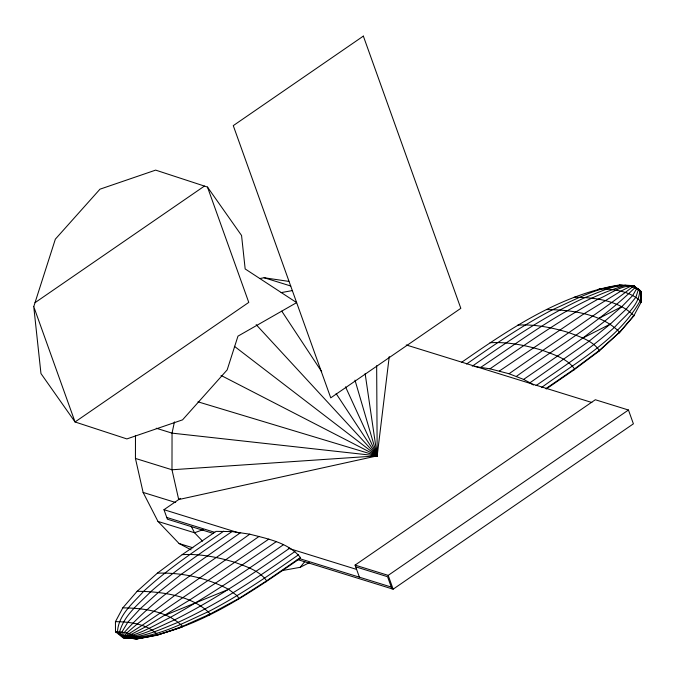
<?xml version="1.0" encoding="UTF-8"?>
<svg xmlns="http://www.w3.org/2000/svg" width="675" height="675" viewBox="0 0 675 675"><rect width="100%" height="100%" fill="white"/><g stroke="black" fill="none" stroke-linecap="round" stroke-linejoin="round"><path stroke-width="1.01" d="M191.076 549.838L179.078 543.51L157.992 521.438L143.108 492.421L135.439 458.435L135.472 435.409M472.238 366.221C508.477 340.917 545.105 315.698 585.47 297.346C600.868 291.895 616.84 282.614 633.732 286.014L641.199 291.777L640.997 302.392L641.199 291.777L639.773 290.216L633.732 286.014L619.346 285.002C560.419 294.545 509.549 329.096 461.447 362.433M174.428 421.9L172.049 433.139L171.982 469.766L178.706 499.559L377.182 455.87L389.247 356.569M122.816 607.854C143.387 608.091 167.56 611.069 182.537 626.366L157.41 635.226L136.595 638.896L122.96 637.554L124.225 632.517C159.798 592.658 206.727 565.102 249.758 534.178C267.435 538.81 288.411 542.573 300.451 557.55L299.936 558.512C250.324 592.836 198.214 629.547 137.219 638.812L122.96 637.554L115.492 631.792L115.442 621.658L122.816 607.854L137.118 591.308L157.368 573.159L182.182 554.648L216 531.377L231.989 531.571L249.758 534.178M33.75 306.636L55.35 239.153L99.968 189.186L155.647 170.117L207.478 187.068L241.557 235.482L245.168 268.945L296.646 302.619L237.971 336.142L227.171 369.883L182.554 419.85L126.875 438.919L75.043 421.968L40.964 373.553L33.75 306.636L75.043 421.968L248.771 302.4L207.478 187.068M182.537 626.366L182.174 627.041L156.22 635.377M266.127 581.791L266.633 580.829L300.451 557.55M546.252 388.977L574.003 369.883L574.509 368.921L599.324 350.409L619.574 332.26L633.876 315.714C618.908 300.417 594.726 297.447 574.155 297.202M574.003 369.883L598.835 351.337L599.324 350.409C592.363 340.462 579.639 336.707 568.772 332.589C552.285 327.594 535.056 324.143 517.75 325.114M598.835 351.337L619.574 332.26C602.049 313.765 570.856 309.749 546.438 309.589M619.135 333.087L633.876 315.714M633.513 316.398L641.25 301.911C630.661 291.094 613.567 288.993 599.029 288.824M536.051 385.568C563.001 367.031 590.406 348.933 614.798 327.038C624.367 316.102 639.284 306.113 639.773 290.216L633.732 286.014C593.587 316.972 550.538 344.478 509.068 373.748L490.008 368.82L474.171 366.441M281.644 570.67L300.189 567.312L304.779 561.549M118.631 633.547L122.96 637.554L126.664 633.083L137.025 624.147L174.496 595.628L259.158 536.355M509.068 373.748L523.606 379.418L557.423 356.138L582.82 338.057L604.775 321.19L621.793 306.678L632.703 295.523L636.778 288.47L633.732 286.014C605.07 282.226 578.5 298.401 553.146 309.412C522.796 325.131 494.581 344.486 466.594 364.027M523.606 379.418L529.993 382.767L588.988 341.297L610.301 324.093L626.307 309.049L635.901 297.194L638.432 289.339L633.015 287.002L625.733 285.314C571.995 301.05 526.956 336.69 480.929 367.217M516.468 376.338C556.318 347.465 599.704 322.321 634.93 287.677L633.732 286.014L624.485 285.365M35.016 302.678L204.432 186.072M213.604 533.52L167.383 519.193L163.983 509.693L180.444 498.361M223.746 531.174C196.298 550.041 168.337 568.434 143.826 591.14C133.279 603.07 118.437 614.579 117.501 631.741L122.96 637.554L137.219 638.812L157.663 634.753C147.082 623.928 129.98 621.827 115.442 621.658M231.989 531.571C204.297 550.581 176.251 569.27 150.972 591.486C139.168 603.593 124.293 614.815 119.635 631.842L122.96 637.554L135.532 638.795L141.742 637.597M240.68 532.575L181.212 574.324L158.498 592.355L140.273 608.707L127.786 622.257L121.88 632.104L122.96 637.554L137.346 638.567C131.87 632.964 123.019 631.876 115.492 631.792L117.104 632.517M490.008 368.82C525.26 344.469 560.461 319.874 598.033 299.185C609.584 294.595 620.696 284.858 633.732 286.014L640.718 291.052L640.322 300.502C618.646 339.508 576.307 362.011 541.434 387.593M499.407 370.997L583.816 313.9L620.603 291.313L630.517 286.293L633.732 286.014L641.073 292.03M268.819 539.106L141.851 625.523L122.96 637.554L121.407 635.377M276.218 541.696L215.536 583.133L189.27 600.252L145.555 626.822L131.077 634.466L122.96 637.554L130.292 637.985M283.357 544.776C246.611 570.299 209.638 595.637 170.446 617.33C155.064 624.915 140.105 634.525 122.96 637.554C153.537 639.655 181.617 623.658 208.643 611.55C240.224 595.249 269.494 575.041 298.586 554.74M289.744 548.125C252.762 573.952 215.342 599.417 174.96 619.692C158.237 627.05 141.598 636.542 122.96 637.554L129.566 637.563M294.933 551.526C257.799 577.597 219.991 603.121 178.639 622.097C160.793 629.193 142.661 638.305 122.96 637.554M545.898 388.614L574.509 368.921C567.295 358.627 554.133 354.746 542.877 350.477C525.808 345.305 507.98 341.727 490.058 342.74M359.404 577.184L355.075 565.102L595.325 399.743L628.45 410.012L633.395 423.824L393.145 589.182L297.219 559.44M355.075 565.102L388.201 575.37L628.45 410.012M598.59 318.524L621.793 306.678M582.82 338.057L610.301 324.093M300.189 567.312L309.504 562.57M180.478 627.252L210.254 613.98L238.942 598.455L266.633 580.829C259.419 570.535 246.257 566.646 235.001 562.376C217.932 557.212 200.095 553.635 182.182 554.648M236.908 599.577L238.444 599.383L238.942 598.455L237.144 595.738L228.597 589.342L165.4 615.153M203.42 529.529L194.543 532.761L157.992 521.438M631.733 286.613L633.732 286.014L637.462 289.398M143.809 637.192L145.884 636.795M260.01 278.497L264.127 277.746L288.858 281.399M281.104 292.621L292.435 290.571M299.936 558.512L299.396 558.579L391.281 587.064M207.74 615.077L209.815 614.815L210.254 613.98C192.729 595.485 161.536 591.469 137.118 591.308M631.825 286.234L633.732 286.014L635.85 288.259M376.658 365.723L377.182 455.87L171.982 469.766L135.439 458.435M157.368 573.159C181.879 572.383 206.896 577.842 228.597 589.342M631.733 286.023L633.732 286.014M619.346 285.002L622.426 285.221M365.133 373.604L377.182 455.87L172.049 433.139L156.246 428.237M132.384 638.111L134.097 638.525M197.969 401.819L377.182 455.87L354.983 380.152M264.127 277.746L290.798 286.014M406.232 344.959L591.857 402.502M143.108 492.421L175.703 502.521M355.7 566.823L387.568 576.712L391.897 588.794M163.983 509.693L238.984 532.946M288.352 548.252L356.619 569.413M166.759 517.463L214.785 532.347M179.078 543.51L192.907 547.796M221.02 375.418L377.182 455.87L345.524 386.851M529.993 382.767L533.452 385.037M234.385 346.3L377.182 455.87L336.133 393.601M202.534 541.139L194.543 532.761L191.244 526.34M256.154 324.633L377.182 455.87M281.779 311.158L321.68 371.672M388.201 575.37L393.145 589.182M363.352 36.104L233.272 125.634L330.742 397.853L460.822 308.332L363.352 36.104"/></g></svg>
